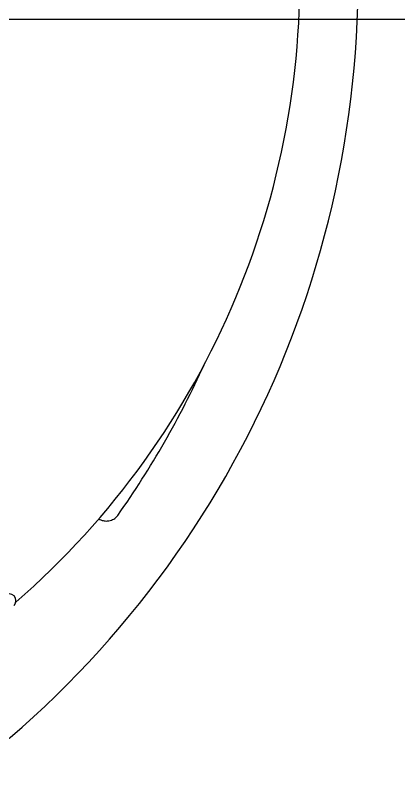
# Model space of a CAD drawing. Header units: millimetres. Extents: x 1061 to 4698, y 0 to 5700.
# Drawn here: x 3274.8 to 3503.9, y 2366.4 to 2828.2 of the extents above; entities that cross this region are included whole.
import ezdxf

# ---------------------------------------------------------------- set-up
doc = ezdxf.new("R2010")
doc.units = ezdxf.units.MM
doc.layers.add('AM_4', color=3, linetype='Continuous', lineweight=25)

msp = doc.modelspace()

# ---------------------------------------------------------------- linework, layer by layer
at = {"layer": 'AM_4'}
for p, q in [((2014.48, 2825.85), (3744.97, 2825.85)), ((3335.97, 2528.75), (3335.97, 2528.75))]:
    msp.add_line(p, q, dxfattribs=at)
for centre, radius, start, end in [((2879.72, 2850), 600, 306.28792, 2.95682), ((2949.92, 2850.1), 495, 311.0509, 3.5732), ((2879.72, 2850), 558, 324.8503, 335.5423), ((3271.11, 2477.71), 4, 315, 135)]:
    msp.add_arc(centre, radius, start, end, dxfattribs=at)
msp.add_open_spline([(3324.69, 2526.72), (3325, 2526.51), (3325.38, 2526.3), (3326.38, 2525.85), (3327.07, 2525.64), (3328.71, 2525.36), (3329.7, 2525.36), (3331.69, 2525.7), (3332.71, 2526.08), (3334.43, 2527.08), (3335.15, 2527.73), (3335.76, 2528.46), (3335.87, 2528.61), (3335.97, 2528.75)], degree=3, knots=[0.045991, 0.045991, 0.045991, 0.045991, 0.229049, 0.229049, 0.492172, 0.492172, 0.829788, 0.829788, 1.200291, 1.200291, 1.567774, 1.567774, 1.66952, 1.66952, 1.66952, 1.66952], dxfattribs=at)

doc.saveas('drawing.dxf')
